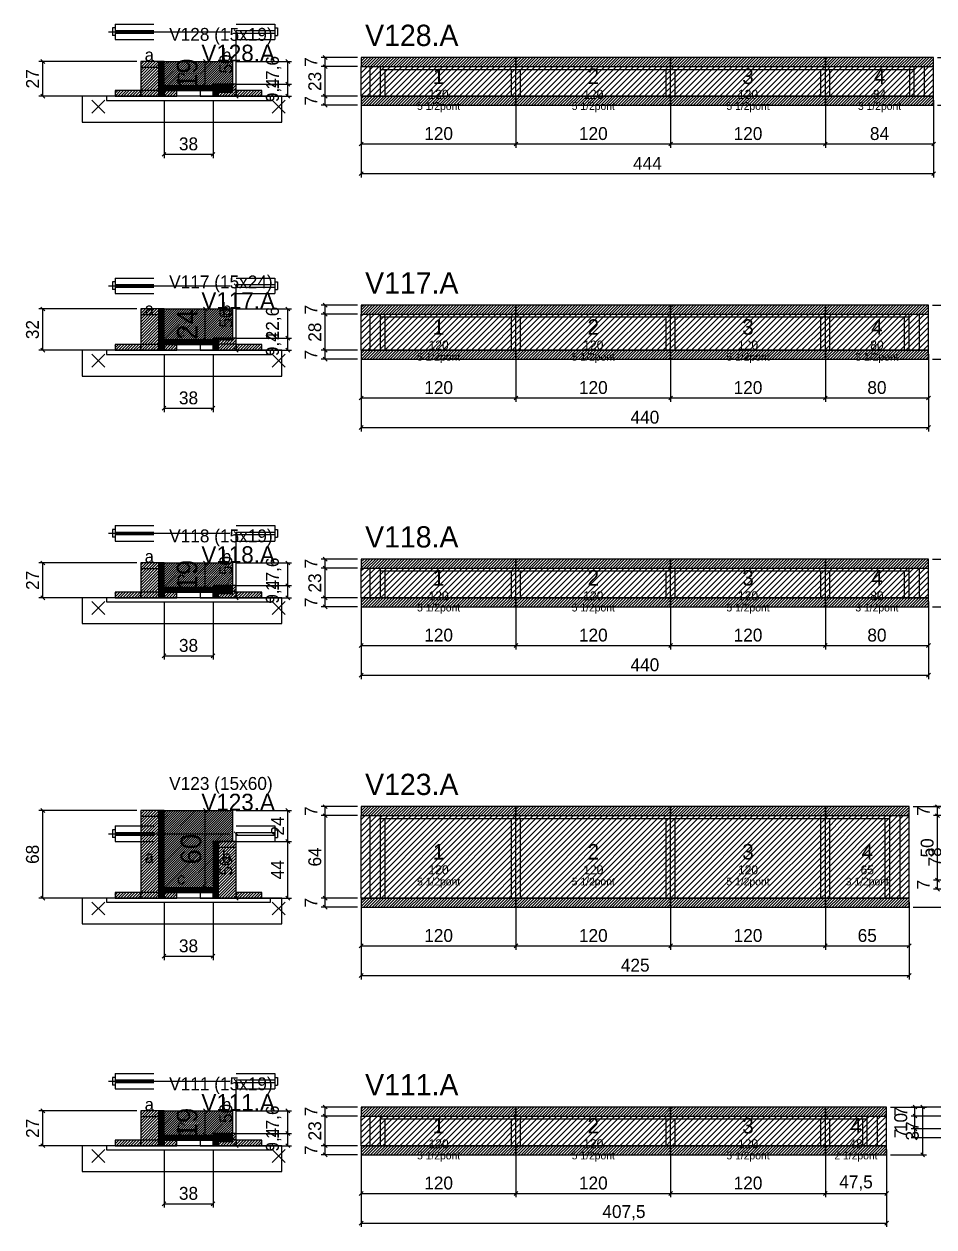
# Model space of a CAD drawing. Extents: x -69 to 3070, y -7262 to 1250.
# Drawn here: x -69 to 637, y -5116 to -4183 of the extents above; entities that cross this region are included whole.
import ezdxf
from ezdxf.enums import TextEntityAlignment as Align

# ---------------------------------------------------------------- set-up
doc = ezdxf.new("R2010")
doc.units = 0
for name, color, linetype in [('5', 5, 'Continuous'), ('barrote', 126, 'Continuous'), ('CONCRETO', 251, 'Continuous'), ('COTA', 241, 'Continuous'), ('Cota Seção (2x)', 241, 'Continuous'), ('detalhes', 7, 'Continuous'), ('Hachura', 251, 'Continuous'), ('Madeira', 126, 'Continuous'), ('NOMENCLATURA', 7, 'Continuous'), ('Painéis', 200, 'Continuous'), ('presilha', 224, 'Continuous'), ('Reaproveitamento', 251, 'Continuous'), ('SARR_2.2x7', 40, 'Continuous'), ('SARR_3.5x7', 81, 'Continuous'), ('SCO-___-LAJ', 224, 'Continuous'), ('TENSOR', 224, 'Continuous'), ('texto', 7, 'Continuous'), ('Texto Seção', 7, 'Continuous')]:
    doc.layers.add(name, color=color, linetype=linetype)
doc.dimstyles.new('PAINEL', dxfattribs={"dimtxt": 10, "dimasz": 3, "dimexe": 3, "dimexo": 3, "dimgap": 3, "dimtad": 1, "dimblk": 'OBLIQUE', "dimblk1": 'OBLIQUE', "dimcen": 2.5, "dimclrd": 4, "dimclre": 4, "dimclrt": 240, "dimazin": 3, "dimtfac": 1, "dimtmove": 0, "dimatfit": 3})
doc.dimstyles.new('SECAO2X', dxfattribs={"dimtxt": 16, "dimasz": 3, "dimexe": 3, "dimexo": 3, "dimgap": 3, "dimtad": 1, "dimblk": 'OBLIQUE', "dimblk1": 'OBLIQUE', "dimcen": 2.5, "dimclrd": 4, "dimclre": 4, "dimclrt": 240, "dimazin": 3, "dimtfac": 1, "dimtmove": 0, "dimatfit": 3})

# ---------------------------------------------------------------- blocks, each defined once
blk = doc.blocks.new('_OBLIQUE')
at = {"color": 0, "linetype": 'BYBLOCK'}
blk.add_line((-0.5, -0.5), (0.5, 0.5), dxfattribs=at)

msp = doc.modelspace()

# ---------------------------------------------------------------- hatches: boundary and pattern name
at = {"layer": 'COTA'}
h = msp.add_hatch(dxfattribs=at)
h.set_pattern_fill('ANSI31', scale=0.4)
h.paths.add_polyline_path([(40, -4231), (40, -4212), (93, -4212), (93, -4229.6), (78, -4229.6), (78, -4231)])
h = msp.add_hatch(dxfattribs=at)
h.set_pattern_fill('ANSI31', scale=0.5)
h.paths.add_polyline_path([(193, -4216), (313, -4216), (313, -4209), (193, -4209)])
h = msp.add_hatch(dxfattribs=at)
h.set_pattern_fill('ANSI31', scale=0.5)
h.paths.add_polyline_path([(313, -4216), (433, -4216), (433, -4209), (313, -4209)])
h = msp.add_hatch(dxfattribs=at)
h.set_pattern_fill('ANSI31', scale=0.5)
h.paths.add_polyline_path([(433, -4216), (553, -4216), (553, -4209), (433, -4209)])
h = msp.add_hatch(dxfattribs=at)
h.set_pattern_fill('ANSI31', scale=0.5)
h.paths.add_polyline_path([(553, -4216), (637, -4216), (637, -4209), (553, -4209)])
h = msp.add_hatch(dxfattribs=at)
h.set_pattern_fill('ANSI31', scale=0.5)
h.paths.add_polyline_path([(193, -4246), (313, -4246), (313, -4239), (193, -4239)])
h = msp.add_hatch(dxfattribs=at)
h.set_pattern_fill('ANSI31', scale=0.5)
h.paths.add_polyline_path([(313, -4246), (433, -4246), (433, -4239), (313, -4239)])
h = msp.add_hatch(dxfattribs=at)
h.set_pattern_fill('ANSI31', scale=0.5)
h.paths.add_polyline_path([(433, -4246), (553, -4246), (553, -4239), (433, -4239)])
h = msp.add_hatch(dxfattribs=at)
h.set_pattern_fill('ANSI31', scale=0.5)
h.paths.add_polyline_path([(553, -4246), (637, -4246), (637, -4239), (553, -4239)])
h = msp.add_hatch(dxfattribs=at)
h.set_pattern_fill('ANSI31', scale=0.5)
h.paths.add_polyline_path([(193, -4408), (313, -4408), (313, -4401), (193, -4401)])
h = msp.add_hatch(dxfattribs=at)
h.set_pattern_fill('ANSI31', scale=0.5)
h.paths.add_polyline_path([(313, -4408), (433, -4408), (433, -4401), (313, -4401)])
h = msp.add_hatch(dxfattribs=at)
h.set_pattern_fill('ANSI31', scale=0.5)
h.paths.add_polyline_path([(433, -4408), (553, -4408), (553, -4401), (433, -4401)])
h = msp.add_hatch(dxfattribs=at)
h.set_pattern_fill('ANSI31', scale=0.5)
h.paths.add_polyline_path([(553, -4408), (633, -4408), (633, -4401), (553, -4401)])
h = msp.add_hatch(dxfattribs=at)
h.set_pattern_fill('ANSI31', scale=0.4)
h.paths.add_polyline_path([(40, -4428), (40, -4404), (93, -4404), (93, -4426.6), (78, -4426.6), (78, -4428)])
h = msp.add_hatch(dxfattribs=at)
h.set_pattern_fill('ANSI31', scale=0.5)
h.paths.add_polyline_path([(193, -4443), (313, -4443), (313, -4436), (193, -4436)])
h = msp.add_hatch(dxfattribs=at)
h.set_pattern_fill('ANSI31', scale=0.5)
h.paths.add_polyline_path([(313, -4443), (433, -4443), (433, -4436), (313, -4436)])
h = msp.add_hatch(dxfattribs=at)
h.set_pattern_fill('ANSI31', scale=0.5)
h.paths.add_polyline_path([(433, -4443), (553, -4443), (553, -4436), (433, -4436)])
h = msp.add_hatch(dxfattribs=at)
h.set_pattern_fill('ANSI31', scale=0.5)
h.paths.add_polyline_path([(553, -4443), (633, -4443), (633, -4436), (553, -4436)])
h = msp.add_hatch(dxfattribs=at)
h.set_pattern_fill('ANSI31', scale=0.5)
h.paths.add_polyline_path([(193, -4605), (313, -4605), (313, -4598), (193, -4598)])
h = msp.add_hatch(dxfattribs=at)
h.set_pattern_fill('ANSI31', scale=0.5)
h.paths.add_polyline_path([(313, -4605), (433, -4605), (433, -4598), (313, -4598)])
h = msp.add_hatch(dxfattribs=at)
h.set_pattern_fill('ANSI31', scale=0.5)
h.paths.add_polyline_path([(433, -4605), (553, -4605), (553, -4598), (433, -4598)])
h = msp.add_hatch(dxfattribs=at)
h.set_pattern_fill('ANSI31', scale=0.5)
h.paths.add_polyline_path([(553, -4605), (633, -4605), (633, -4598), (553, -4598)])
h = msp.add_hatch(dxfattribs=at)
h.set_pattern_fill('ANSI31', scale=0.4)
h.paths.add_polyline_path([(40, -4620), (40, -4601), (93, -4601), (93, -4618.6), (78, -4618.6), (78, -4620)])
h = msp.add_hatch(dxfattribs=at)
h.set_pattern_fill('ANSI31', scale=0.5)
h.paths.add_polyline_path([(193, -4635), (313, -4635), (313, -4628), (193, -4628)])
h = msp.add_hatch(dxfattribs=at)
h.set_pattern_fill('ANSI31', scale=0.5)
h.paths.add_polyline_path([(313, -4635), (433, -4635), (433, -4628), (313, -4628)])
h = msp.add_hatch(dxfattribs=at)
h.set_pattern_fill('ANSI31', scale=0.5)
h.paths.add_polyline_path([(433, -4635), (553, -4635), (553, -4628), (433, -4628)])
h = msp.add_hatch(dxfattribs=at)
h.set_pattern_fill('ANSI31', scale=0.5)
h.paths.add_polyline_path([(553, -4635), (633, -4635), (633, -4628), (553, -4628)])
h = msp.add_hatch(dxfattribs=at)
h.set_pattern_fill('ANSI31', scale=0.4)
h.paths.add_polyline_path([(40, -4853), (40, -4793), (93, -4793), (93, -4817), (78, -4817), (78, -4853)])
h = msp.add_hatch(dxfattribs=at)
h.set_pattern_fill('ANSI31', scale=0.5)
h.paths.add_polyline_path([(193, -4797), (313, -4797), (313, -4790), (193, -4790)])
h = msp.add_hatch(dxfattribs=at)
h.set_pattern_fill('ANSI31', scale=0.5)
h.paths.add_polyline_path([(313, -4797), (433, -4797), (433, -4790), (313, -4790)])
h = msp.add_hatch(dxfattribs=at)
h.set_pattern_fill('ANSI31', scale=0.5)
h.paths.add_polyline_path([(433, -4797), (553, -4797), (553, -4790), (433, -4790)])
h = msp.add_hatch(dxfattribs=at)
h.set_pattern_fill('ANSI31', scale=0.5)
h.paths.add_polyline_path([(553, -4797), (618, -4797), (618, -4790), (553, -4790)])
h = msp.add_hatch(dxfattribs=at)
h.set_pattern_fill('ANSI31', scale=0.5)
h.paths.add_polyline_path([(193, -4868), (313, -4868), (313, -4861), (193, -4861)])
h = msp.add_hatch(dxfattribs=at)
h.set_pattern_fill('ANSI31', scale=0.5)
h.paths.add_polyline_path([(313, -4868), (433, -4868), (433, -4861), (313, -4861)])
h = msp.add_hatch(dxfattribs=at)
h.set_pattern_fill('ANSI31', scale=0.5)
h.paths.add_polyline_path([(433, -4868), (553, -4868), (553, -4861), (433, -4861)])
h = msp.add_hatch(dxfattribs=at)
h.set_pattern_fill('ANSI31', scale=0.5)
h.paths.add_polyline_path([(553, -4868), (618, -4868), (618, -4861), (553, -4861)])
h = msp.add_hatch(dxfattribs=at)
h.set_pattern_fill('ANSI31', scale=0.4)
h.paths.add_polyline_path([(40, -5045), (40, -5026), (93, -5026), (93, -5043.6), (78, -5043.6), (78, -5045)])
h = msp.add_hatch(dxfattribs=at)
h.set_pattern_fill('ANSI31', scale=0.5)
h.paths.add_polyline_path([(193, -5030), (313, -5030), (313, -5023), (193, -5023)])
h = msp.add_hatch(dxfattribs=at)
h.set_pattern_fill('ANSI31', scale=0.5)
h.paths.add_polyline_path([(313, -5030), (433, -5030), (433, -5023), (313, -5023)])
h = msp.add_hatch(dxfattribs=at)
h.set_pattern_fill('ANSI31', scale=0.5)
h.paths.add_polyline_path([(433, -5030), (553, -5030), (553, -5023), (433, -5023)])
h = msp.add_hatch(dxfattribs=at)
h.set_pattern_fill('ANSI31', scale=0.5)
h.paths.add_polyline_path([(553, -5030), (600.5, -5030), (600.5, -5023), (553, -5023)])
h = msp.add_hatch(dxfattribs=at)
h.set_pattern_fill('ANSI31', scale=0.5)
h.paths.add_polyline_path([(193, -5060), (313, -5060), (313, -5053), (193, -5053)])
h = msp.add_hatch(dxfattribs=at)
h.set_pattern_fill('ANSI31', scale=0.5)
h.paths.add_polyline_path([(313, -5060), (433, -5060), (433, -5053), (313, -5053)])
h = msp.add_hatch(dxfattribs=at)
h.set_pattern_fill('ANSI31', scale=0.5)
h.paths.add_polyline_path([(433, -5060), (553, -5060), (553, -5053), (433, -5053)])
h = msp.add_hatch(dxfattribs=at)
h.set_pattern_fill('ANSI31', scale=0.5)
h.paths.add_polyline_path([(553, -5060), (600.5, -5060), (600.5, -5053), (553, -5053)])
at = {"layer": 'Hachura'}
h = msp.add_hatch(dxfattribs=at)
h.set_pattern_fill('ANSI31', scale=0.5)
h.paths.add_polyline_path([(22, -4239), (36, -4239), (36, -4212), (22, -4212)])
h = msp.add_hatch(dxfattribs=at)
h.set_pattern_fill('ANSI31', scale=0.5)
h.paths.add_polyline_path([(22, -4216.4), (36, -4216.4), (36, -4212), (22, -4212)])
h = msp.add_hatch(dxfattribs=at)
h.set_pattern_fill('SOLID')
h.paths.add_polyline_path([(36, -4239), (40, -4239), (40, -4212), (36, -4212)])
h = msp.add_hatch(dxfattribs=at)
h.set_pattern_fill('ANSI31', scale=0.5)
h.paths.add_polyline_path([(2, -4239), (22, -4239), (22, -4234.6), (2, -4234.6)])
h = msp.add_hatch(dxfattribs=at)
h.set_pattern_fill('SOLID')
h.paths.add_polyline_path([(40, -4234.6), (78, -4234.6), (78, -4231), (40, -4231)])
h = msp.add_hatch(dxfattribs=at)
h.set_pattern_fill('ANSI31', scale=0.5)
h.paths.add_polyline_path([(40, -4239), (50, -4239), (50, -4234.6), (40, -4234.6)])
h = msp.add_hatch(dxfattribs=at)
h.set_pattern_fill('SOLID')
h.paths.add_polyline_path([(78, -4239), (82, -4239), (82, -4229.6), (78, -4229.6)])
h = msp.add_hatch(dxfattribs=at)
h.set_pattern_fill('SOLID')
h.paths.add_polyline_path([(78, -4229.6), (93, -4229.6), (93, -4236), (78, -4236)])
h = msp.add_hatch(dxfattribs=at)
h.set_pattern_fill('ANSI31', scale=0.5)
h.paths.add_polyline_path([(82, -4239), (96, -4239), (96, -4229.6), (82, -4229.6)])
h = msp.add_hatch(dxfattribs=at)
h.set_pattern_fill('ANSI31', scale=0.5)
h.paths.add_polyline_path([(82, -4234), (96, -4234), (96, -4229.6), (82, -4229.6)])
h = msp.add_hatch(dxfattribs=at)
h.set_pattern_fill('ANSI31', scale=0.5)
h.paths.add_polyline_path([(96, -4239), (116, -4239), (116, -4234.6), (96, -4234.6)])
h = msp.add_hatch(dxfattribs=at)
h.set_pattern_fill('ANSI31', scale=0.5)
h.paths.add_polyline_path([(22, -4436), (36, -4436), (36, -4404), (22, -4404)])
h = msp.add_hatch(dxfattribs=at)
h.set_pattern_fill('ANSI31', scale=0.5)
h.paths.add_polyline_path([(22, -4408.4), (36, -4408.4), (36, -4404), (22, -4404)])
h = msp.add_hatch(dxfattribs=at)
h.set_pattern_fill('SOLID')
h.paths.add_polyline_path([(36, -4436), (40, -4436), (40, -4404), (36, -4404)])
h = msp.add_hatch(dxfattribs=at)
h.set_pattern_fill('ANSI31', scale=0.5)
h.paths.add_polyline_path([(2, -4436), (22, -4436), (22, -4431.6), (2, -4431.6)])
h = msp.add_hatch(dxfattribs=at)
h.set_pattern_fill('SOLID')
h.paths.add_polyline_path([(40, -4431.6), (78, -4431.6), (78, -4428), (40, -4428)])
h = msp.add_hatch(dxfattribs=at)
h.set_pattern_fill('ANSI31', scale=0.5)
h.paths.add_polyline_path([(40, -4436), (50, -4436), (50, -4431.6), (40, -4431.6)])
h = msp.add_hatch(dxfattribs=at)
h.set_pattern_fill('SOLID')
h.paths.add_polyline_path([(78, -4436), (82, -4436), (82, -4426.6), (78, -4426.6)])
h = msp.add_hatch(dxfattribs=at)
h.set_pattern_fill('SOLID')
h.paths.add_polyline_path([(78, -4426.6), (93, -4426.6), (93, -4428), (78, -4428)])
h = msp.add_hatch(dxfattribs=at)
h.set_pattern_fill('ANSI31', scale=0.5)
h.paths.add_polyline_path([(82, -4436), (96, -4436), (96, -4426.6), (82, -4426.6)])
h = msp.add_hatch(dxfattribs=at)
h.set_pattern_fill('ANSI31', scale=0.5)
h.paths.add_polyline_path([(82, -4431), (96, -4431), (96, -4426.6), (82, -4426.6)])
h = msp.add_hatch(dxfattribs=at)
h.set_pattern_fill('ANSI31', scale=0.5)
h.paths.add_polyline_path([(96, -4436), (116, -4436), (116, -4431.6), (96, -4431.6)])
h = msp.add_hatch(dxfattribs=at)
h.set_pattern_fill('ANSI31', scale=0.5)
h.paths.add_polyline_path([(22, -4628), (36, -4628), (36, -4601), (22, -4601)])
h = msp.add_hatch(dxfattribs=at)
h.set_pattern_fill('ANSI31', scale=0.5)
h.paths.add_polyline_path([(22, -4605.4), (36, -4605.4), (36, -4601), (22, -4601)])
h = msp.add_hatch(dxfattribs=at)
h.set_pattern_fill('SOLID')
h.paths.add_polyline_path([(36, -4628), (40, -4628), (40, -4601), (36, -4601)])
h = msp.add_hatch(dxfattribs=at)
h.set_pattern_fill('ANSI31', scale=0.5)
h.paths.add_polyline_path([(2, -4628), (22, -4628), (22, -4623.6), (2, -4623.6)])
h = msp.add_hatch(dxfattribs=at)
h.set_pattern_fill('SOLID')
h.paths.add_polyline_path([(40, -4623.6), (78, -4623.6), (78, -4620), (40, -4620)])
h = msp.add_hatch(dxfattribs=at)
h.set_pattern_fill('ANSI31', scale=0.5)
h.paths.add_polyline_path([(40, -4628), (50, -4628), (50, -4623.6), (40, -4623.6)])
h = msp.add_hatch(dxfattribs=at)
h.set_pattern_fill('SOLID')
h.paths.add_polyline_path([(78, -4628), (82, -4628), (82, -4618.6), (78, -4618.6)])
h = msp.add_hatch(dxfattribs=at)
h.set_pattern_fill('SOLID')
h.paths.add_polyline_path([(78, -4618.6), (93, -4618.6), (93, -4625), (78, -4625)])
h = msp.add_hatch(dxfattribs=at)
h.set_pattern_fill('ANSI31', scale=0.5)
h.paths.add_polyline_path([(82, -4628), (96, -4628), (96, -4618.6), (82, -4618.6)])
h = msp.add_hatch(dxfattribs=at)
h.set_pattern_fill('ANSI31', scale=0.5)
h.paths.add_polyline_path([(82, -4623), (96, -4623), (96, -4618.6), (82, -4618.6)])
h = msp.add_hatch(dxfattribs=at)
h.set_pattern_fill('ANSI31', scale=0.5)
h.paths.add_polyline_path([(96, -4628), (116, -4628), (116, -4623.6), (96, -4623.6)])
h = msp.add_hatch(dxfattribs=at)
h.set_pattern_fill('ANSI31', scale=0.5)
h.paths.add_polyline_path([(22, -4861), (36, -4861), (36, -4793), (22, -4793)])
h = msp.add_hatch(dxfattribs=at)
h.set_pattern_fill('ANSI31', scale=0.5)
h.paths.add_polyline_path([(22, -4797.4), (36, -4797.4), (36, -4793), (22, -4793)])
h = msp.add_hatch(dxfattribs=at)
h.set_pattern_fill('SOLID')
h.paths.add_polyline_path([(36, -4861), (40, -4861), (40, -4793), (36, -4793)])
h = msp.add_hatch(dxfattribs=at)
h.set_pattern_fill('SOLID')
h.paths.add_polyline_path([(78, -4861), (82, -4861), (82, -4817), (78, -4817)])
h = msp.add_hatch(dxfattribs=at)
h.set_pattern_fill('SOLID')
h.paths.add_polyline_path([(78, -4817), (93, -4817), (93, -4817), (78, -4817)])
h = msp.add_hatch(dxfattribs=at)
h.set_pattern_fill('ANSI31', scale=0.5)
h.paths.add_polyline_path([(82, -4861), (96, -4861), (96, -4817), (82, -4817)])
h = msp.add_hatch(dxfattribs=at)
h.set_pattern_fill('ANSI31', scale=0.5)
h.paths.add_polyline_path([(82, -4821.4), (96, -4821.4), (96, -4817), (82, -4817)])
h = msp.add_hatch(dxfattribs=at)
h.set_pattern_fill('ANSI31', scale=0.5)
h.paths.add_polyline_path([(2, -4861), (22, -4861), (22, -4856.6), (2, -4856.6)])
h = msp.add_hatch(dxfattribs=at)
h.set_pattern_fill('SOLID')
h.paths.add_polyline_path([(40, -4856.6), (78, -4856.6), (78, -4853), (40, -4853)])
h = msp.add_hatch(dxfattribs=at)
h.set_pattern_fill('ANSI31', scale=0.5)
h.paths.add_polyline_path([(40, -4861), (50, -4861), (50, -4856.6), (40, -4856.6)])
h = msp.add_hatch(dxfattribs=at)
h.set_pattern_fill('ANSI31', scale=0.5)
h.paths.add_polyline_path([(96, -4861), (116, -4861), (116, -4856.6), (96, -4856.6)])
h = msp.add_hatch(dxfattribs=at)
h.set_pattern_fill('ANSI31', scale=0.5)
h.paths.add_polyline_path([(22, -5053), (36, -5053), (36, -5026), (22, -5026)])
h = msp.add_hatch(dxfattribs=at)
h.set_pattern_fill('ANSI31', scale=0.5)
h.paths.add_polyline_path([(22, -5030.4), (36, -5030.4), (36, -5026), (22, -5026)])
h = msp.add_hatch(dxfattribs=at)
h.set_pattern_fill('SOLID')
h.paths.add_polyline_path([(36, -5053), (40, -5053), (40, -5026), (36, -5026)])
h = msp.add_hatch(dxfattribs=at)
h.set_pattern_fill('SOLID')
h.paths.add_polyline_path([(40, -5048.6), (78, -5048.6), (78, -5045), (40, -5045)])
h = msp.add_hatch(dxfattribs=at)
h.set_pattern_fill('SOLID')
h.paths.add_polyline_path([(78, -5053), (82, -5053), (82, -5043.6), (78, -5043.6)])
h = msp.add_hatch(dxfattribs=at)
h.set_pattern_fill('SOLID')
h.paths.add_polyline_path([(78, -5043.6), (93, -5043.6), (93, -5050), (78, -5050)])
h = msp.add_hatch(dxfattribs=at)
h.set_pattern_fill('ANSI31', scale=0.5)
h.paths.add_polyline_path([(82, -5053), (96, -5053), (96, -5043.6), (82, -5043.6)])
h = msp.add_hatch(dxfattribs=at)
h.set_pattern_fill('ANSI31', scale=0.5)
h.paths.add_polyline_path([(82, -5048), (96, -5048), (96, -5043.6), (82, -5043.6)])
h = msp.add_hatch(dxfattribs=at)
h.set_pattern_fill('ANSI31', scale=0.5)
h.paths.add_polyline_path([(2, -5053), (22, -5053), (22, -5048.6), (2, -5048.6)])
h = msp.add_hatch(dxfattribs=at)
h.set_pattern_fill('ANSI31', scale=0.5)
h.paths.add_polyline_path([(40, -5053), (50, -5053), (50, -5048.6), (40, -5048.6)])
h = msp.add_hatch(dxfattribs=at)
h.set_pattern_fill('ANSI31', scale=0.5)
h.paths.add_polyline_path([(96, -5053), (116, -5053), (116, -5048.6), (96, -5048.6)])
at = {"layer": 'Reaproveitamento'}
h = msp.add_hatch(dxfattribs=at)
h.set_pattern_fill('ANSI31')
h.paths.add_polyline_path([(193, -4239), (313, -4239), (313, -4216), (193, -4216)])
h = msp.add_hatch(dxfattribs=at)
h.set_pattern_fill('ANSI31')
h.paths.add_polyline_path([(313, -4239), (433, -4239), (433, -4216), (313, -4216)])
h = msp.add_hatch(dxfattribs=at)
h.set_pattern_fill('ANSI31')
h.paths.add_polyline_path([(433, -4239), (553, -4239), (553, -4216), (433, -4216)])
h = msp.add_hatch(dxfattribs=at)
h.set_pattern_fill('ANSI31')
h.paths.add_polyline_path([(553, -4239), (637, -4239), (637, -4216), (553, -4216)])
h = msp.add_hatch(dxfattribs=at)
h.set_pattern_fill('ANSI31')
h.paths.add_polyline_path([(193, -4436), (313, -4436), (313, -4408), (193, -4408)])
h = msp.add_hatch(dxfattribs=at)
h.set_pattern_fill('ANSI31')
h.paths.add_polyline_path([(313, -4436), (433, -4436), (433, -4408), (313, -4408)])
h = msp.add_hatch(dxfattribs=at)
h.set_pattern_fill('ANSI31')
h.paths.add_polyline_path([(433, -4436), (553, -4436), (553, -4408), (433, -4408)])
h = msp.add_hatch(dxfattribs=at)
h.set_pattern_fill('ANSI31')
h.paths.add_polyline_path([(553, -4436), (633, -4436), (633, -4408), (553, -4408)])
h = msp.add_hatch(dxfattribs=at)
h.set_pattern_fill('ANSI31')
h.paths.add_polyline_path([(193, -4628), (313, -4628), (313, -4605), (193, -4605)])
h = msp.add_hatch(dxfattribs=at)
h.set_pattern_fill('ANSI31')
h.paths.add_polyline_path([(313, -4628), (433, -4628), (433, -4605), (313, -4605)])
h = msp.add_hatch(dxfattribs=at)
h.set_pattern_fill('ANSI31')
h.paths.add_polyline_path([(433, -4628), (553, -4628), (553, -4605), (433, -4605)])
h = msp.add_hatch(dxfattribs=at)
h.set_pattern_fill('ANSI31')
h.paths.add_polyline_path([(553, -4628), (633, -4628), (633, -4605), (553, -4605)])
h = msp.add_hatch(dxfattribs=at)
h.set_pattern_fill('ANSI31')
h.paths.add_polyline_path([(193, -4861), (313, -4861), (313, -4797), (193, -4797)])
h = msp.add_hatch(dxfattribs=at)
h.set_pattern_fill('ANSI31')
h.paths.add_polyline_path([(313, -4861), (433, -4861), (433, -4797), (313, -4797)])
h = msp.add_hatch(dxfattribs=at)
h.set_pattern_fill('ANSI31')
h.paths.add_polyline_path([(433, -4861), (553, -4861), (553, -4797), (433, -4797)])
h = msp.add_hatch(dxfattribs=at)
h.set_pattern_fill('ANSI31')
h.paths.add_polyline_path([(553, -4861), (618, -4861), (618, -4797), (553, -4797)])
h = msp.add_hatch(dxfattribs=at)
h.set_pattern_fill('ANSI31')
h.paths.add_polyline_path([(193, -5053), (313, -5053), (313, -5030), (193, -5030)])
h = msp.add_hatch(dxfattribs=at)
h.set_pattern_fill('ANSI31')
h.paths.add_polyline_path([(313, -5053), (433, -5053), (433, -5030), (313, -5030)])
h = msp.add_hatch(dxfattribs=at)
h.set_pattern_fill('ANSI31')
h.paths.add_polyline_path([(433, -5053), (553, -5053), (553, -5030), (433, -5030)])
h = msp.add_hatch(dxfattribs=at)
h.set_pattern_fill('ANSI31')
h.paths.add_polyline_path([(553, -5053), (600.5, -5053), (600.5, -5030), (553, -5030)])

# ---------------------------------------------------------------- linework, layer by layer
for p, q in [((0, -4186), (0, -4192)), ((2, -4186), (0, -4186)), ((2, -4183), (32, -4183)), ((2, -4183), (2, -4195)), ((2, -4188), (32, -4188)), ((96, -4183), (126, -4183)), ((96, -4188), (126, -4188)), ((126, -4183), (126, -4195)), ((126, -4186), (128, -4186)), ((128, -4186), (128, -4192)), ((2, -4192), (0, -4192)), ((2, -4190), (32, -4190)), ((2, -4195), (32, -4195)), ((96, -4190), (126, -4190)), ((96, -4195), (126, -4195)), ((126, -4192), (128, -4192)), ((0, -4383), (0, -4389)), ((2, -4383), (0, -4383)), ((2, -4380), (32, -4380)), ((2, -4380), (2, -4392)), ((2, -4385), (32, -4385)), ((96, -4380), (126, -4380)), ((96, -4385), (126, -4385)), ((126, -4380), (126, -4392)), ((126, -4383), (128, -4383)), ((128, -4383), (128, -4389)), ((2, -4389), (0, -4389)), ((2, -4387), (32, -4387)), ((2, -4392), (32, -4392)), ((96, -4387), (126, -4387)), ((96, -4392), (126, -4392)), ((126, -4389), (128, -4389)), ((0, -4575), (0, -4581)), ((2, -4575), (0, -4575)), ((2, -4581), (0, -4581)), ((2, -4572), (32, -4572)), ((2, -4572), (2, -4584)), ((2, -4577), (32, -4577)), ((2, -4579), (32, -4579)), ((96, -4572), (126, -4572)), ((96, -4577), (126, -4577)), ((96, -4579), (126, -4579)), ((126, -4572), (126, -4584)), ((126, -4575), (128, -4575)), ((126, -4581), (128, -4581)), ((128, -4575), (128, -4581)), ((2, -4584), (32, -4584)), ((96, -4584), (126, -4584)), ((0, -4808), (0, -4814)), ((2, -4808), (0, -4808)), ((2, -4814), (0, -4814)), ((2, -4805), (32, -4805)), ((2, -4805), (2, -4817)), ((2, -4810), (32, -4810)), ((2, -4812), (32, -4812)), ((96, -4805), (126, -4805)), ((96, -4810), (126, -4810)), ((96, -4812), (126, -4812)), ((126, -4805), (126, -4817)), ((126, -4808), (128, -4808)), ((126, -4814), (128, -4814)), ((128, -4808), (128, -4814)), ((2, -4817), (32, -4817)), ((96, -4817), (126, -4817)), ((0, -5000), (0, -5006)), ((2, -5000), (0, -5000)), ((2, -4997), (32, -4997)), ((2, -4997), (2, -5009)), ((96, -4997), (126, -4997)), ((126, -4997), (126, -5009)), ((126, -5000), (128, -5000)), ((128, -5000), (128, -5006)), ((2, -5006), (0, -5006)), ((2, -5002), (32, -5002)), ((2, -5004), (32, -5004)), ((2, -5009), (32, -5009)), ((96, -5002), (126, -5002)), ((96, -5004), (126, -5004)), ((96, -5009), (126, -5009)), ((126, -5006), (128, -5006))]:
    msp.add_line(p, q)
at = {"layer": 'barrote'}
for points in [[(-23.5, -4259), (131.5, -4259), (131.5, -4239), (-23.5, -4239)], [(-23.5, -4456), (131.5, -4456), (131.5, -4436), (-23.5, -4436)], [(-23.5, -4648), (131.5, -4648), (131.5, -4628), (-23.5, -4628)], [(-23.5, -4881), (131.5, -4881), (131.5, -4861), (-23.5, -4861)], [(-23.5, -5073), (131.5, -5073), (131.5, -5053), (-23.5, -5053)]]:
    msp.add_lwpolyline(points, close=True, dxfattribs=at)
at = {"layer": 'CONCRETO'}
for points in [[(40, -4231), (40, -4212), (93, -4212), (93, -4229.6), (78, -4229.6), (78, -4231)], [(40, -4428), (40, -4404), (93, -4404), (93, -4426.6), (78, -4426.6), (78, -4428)], [(40, -4620), (40, -4601), (93, -4601), (93, -4618.6), (78, -4618.6), (78, -4620)], [(40, -4853), (40, -4793), (93, -4793), (93, -4817), (78, -4817), (78, -4853)], [(40, -5045), (40, -5026), (93, -5026), (93, -5043.6), (78, -5043.6), (78, -5045)]]:
    msp.add_lwpolyline(points, close=True, dxfattribs=at)
at = {"layer": 'Madeira'}
for points in [[(22, -4239), (36, -4239), (36, -4212), (22, -4212)], [(22, -4216.4), (36, -4216.4), (36, -4212), (22, -4212)], [(2, -4239), (22, -4239), (22, -4234.6), (2, -4234.6)], [(22, -4239), (36, -4239), (36, -4234.6), (22, -4234.6)], [(40, -4239), (50, -4239), (50, -4234.6), (40, -4234.6)], [(68, -4239), (78, -4239), (78, -4234.6), (68, -4234.6)], [(82, -4239), (96, -4239), (96, -4229.6), (82, -4229.6)], [(82, -4234), (96, -4234), (96, -4229.6), (82, -4229.6)], [(96, -4239), (116, -4239), (116, -4234.6), (96, -4234.6)], [(22, -4436), (36, -4436), (36, -4404), (22, -4404)], [(22, -4408.4), (36, -4408.4), (36, -4404), (22, -4404)], [(2, -4436), (22, -4436), (22, -4431.6), (2, -4431.6)], [(22, -4436), (36, -4436), (36, -4431.6), (22, -4431.6)], [(40, -4436), (50, -4436), (50, -4431.6), (40, -4431.6)], [(68, -4436), (78, -4436), (78, -4431.6), (68, -4431.6)], [(82, -4436), (96, -4436), (96, -4426.6), (82, -4426.6)], [(82, -4431), (96, -4431), (96, -4426.6), (82, -4426.6)], [(96, -4436), (116, -4436), (116, -4431.6), (96, -4431.6)], [(22, -4628), (36, -4628), (36, -4601), (22, -4601)], [(22, -4605.4), (36, -4605.4), (36, -4601), (22, -4601)], [(2, -4628), (22, -4628), (22, -4623.6), (2, -4623.6)], [(22, -4628), (36, -4628), (36, -4623.6), (22, -4623.6)], [(40, -4628), (50, -4628), (50, -4623.6), (40, -4623.6)], [(68, -4628), (78, -4628), (78, -4623.6), (68, -4623.6)], [(82, -4628), (96, -4628), (96, -4618.6), (82, -4618.6)], [(82, -4623), (96, -4623), (96, -4618.6), (82, -4618.6)], [(96, -4628), (116, -4628), (116, -4623.6), (96, -4623.6)], [(22, -4861), (36, -4861), (36, -4793), (22, -4793)], [(22, -4797.4), (36, -4797.4), (36, -4793), (22, -4793)], [(82, -4861), (96, -4861), (96, -4817), (82, -4817)], [(82, -4821.4), (96, -4821.4), (96, -4817), (82, -4817)], [(2, -4861), (22, -4861), (22, -4856.6), (2, -4856.6)], [(22, -4861), (36, -4861), (36, -4856.6), (22, -4856.6)], [(40, -4861), (50, -4861), (50, -4856.6), (40, -4856.6)], [(68, -4861), (78, -4861), (78, -4856.6), (68, -4856.6)], [(96, -4861), (116, -4861), (116, -4856.6), (96, -4856.6)], [(22, -5053), (36, -5053), (36, -5026), (22, -5026)], [(22, -5030.4), (36, -5030.4), (36, -5026), (22, -5026)], [(82, -5053), (96, -5053), (96, -5043.6), (82, -5043.6)], [(82, -5048), (96, -5048), (96, -5043.6), (82, -5043.6)], [(2, -5053), (22, -5053), (22, -5048.6), (2, -5048.6)], [(22, -5053), (36, -5053), (36, -5048.6), (22, -5048.6)], [(40, -5053), (50, -5053), (50, -5048.6), (40, -5048.6)], [(68, -5053), (78, -5053), (78, -5048.6), (68, -5048.6)], [(96, -5053), (116, -5053), (116, -5048.6), (96, -5048.6)]]:
    msp.add_lwpolyline(points, close=True, dxfattribs=at)
at = {"layer": 'Painéis'}
for p, q in [((193, -4216), (313, -4216)), ((193, -4239), (193, -4216)), ((313, -4239), (313, -4216)), ((313, -4239), (313, -4216)), ((313, -4216), (433, -4216)), ((313, -4239), (313, -4216)), ((433, -4239), (433, -4216)), ((433, -4239), (433, -4216)), ((433, -4216), (553, -4216)), ((433, -4239), (433, -4216)), ((553, -4239), (553, -4216)), ((553, -4239), (553, -4216)), ((553, -4216), (637, -4216)), ((553, -4239), (553, -4216)), ((637, -4239), (637, -4216)), ((193, -4239), (313, -4239)), ((313, -4239), (433, -4239)), ((433, -4239), (553, -4239)), ((553, -4239), (637, -4239)), ((193, -4408), (313, -4408)), ((193, -4436), (193, -4408)), ((313, -4436), (313, -4408)), ((313, -4436), (313, -4408)), ((313, -4408), (433, -4408)), ((313, -4436), (313, -4408)), ((433, -4436), (433, -4408)), ((433, -4436), (433, -4408)), ((433, -4408), (553, -4408)), ((433, -4436), (433, -4408)), ((553, -4436), (553, -4408)), ((553, -4436), (553, -4408)), ((553, -4408), (633, -4408)), ((553, -4436), (553, -4408)), ((633, -4436), (633, -4408)), ((193, -4436), (313, -4436)), ((313, -4436), (433, -4436)), ((433, -4436), (553, -4436)), ((553, -4436), (633, -4436)), ((193, -4605), (313, -4605)), ((193, -4628), (193, -4605)), ((313, -4628), (313, -4605)), ((313, -4628), (313, -4605)), ((313, -4605), (433, -4605)), ((313, -4628), (313, -4605)), ((433, -4628), (433, -4605)), ((433, -4628), (433, -4605)), ((433, -4605), (553, -4605)), ((433, -4628), (433, -4605)), ((553, -4628), (553, -4605)), ((553, -4628), (553, -4605)), ((553, -4605), (633, -4605)), ((553, -4628), (553, -4605)), ((633, -4628), (633, -4605)), ((193, -4628), (313, -4628)), ((313, -4628), (433, -4628)), ((433, -4628), (553, -4628)), ((553, -4628), (633, -4628)), ((193, -4797), (313, -4797)), ((193, -4861), (193, -4797)), ((313, -4861), (313, -4797)), ((313, -4861), (313, -4797)), ((313, -4797), (433, -4797)), ((313, -4861), (313, -4797)), ((433, -4861), (433, -4797)), ((433, -4861), (433, -4797)), ((433, -4797), (553, -4797)), ((433, -4861), (433, -4797)), ((553, -4861), (553, -4797)), ((553, -4861), (553, -4797)), ((553, -4797), (618, -4797)), ((553, -4861), (553, -4797)), ((618, -4861), (618, -4797)), ((193, -4861), (313, -4861)), ((313, -4861), (433, -4861)), ((433, -4861), (553, -4861)), ((553, -4861), (618, -4861)), ((193, -5030), (313, -5030)), ((193, -5053), (193, -5030)), ((313, -5053), (313, -5030)), ((313, -5053), (313, -5030)), ((313, -5030), (433, -5030)), ((313, -5053), (313, -5030)), ((433, -5053), (433, -5030)), ((433, -5053), (433, -5030)), ((433, -5030), (553, -5030)), ((433, -5053), (433, -5030)), ((553, -5053), (553, -5030)), ((553, -5053), (553, -5030)), ((553, -5030), (600.5, -5030)), ((553, -5053), (553, -5030)), ((600.5, -5053), (600.5, -5030)), ((193, -5053), (313, -5053)), ((313, -5053), (433, -5053)), ((433, -5053), (553, -5053)), ((553, -5053), (600.5, -5053))]:
    msp.add_line(p, q, dxfattribs=at)
for points in [[(36, -4239), (40, -4239), (40, -4212), (36, -4212)], [(40, -4234.6), (78, -4234.6), (78, -4231), (40, -4231)], [(78, -4239), (82, -4239), (82, -4229.6), (78, -4229.6)], [(78, -4229.6), (93, -4229.6), (93, -4229.6), (78, -4229.6)], [(36, -4436), (40, -4436), (40, -4404), (36, -4404)], [(40, -4431.6), (78, -4431.6), (78, -4428), (40, -4428)], [(78, -4436), (82, -4436), (82, -4426.6), (78, -4426.6)], [(78, -4426.6), (93, -4426.6), (93, -4426.6), (78, -4426.6)], [(36, -4628), (40, -4628), (40, -4601), (36, -4601)], [(40, -4623.6), (78, -4623.6), (78, -4620), (40, -4620)], [(78, -4628), (82, -4628), (82, -4618.6), (78, -4618.6)], [(78, -4618.6), (93, -4618.6), (93, -4618.6), (78, -4618.6)], [(36, -4861), (40, -4861), (40, -4793), (36, -4793)], [(78, -4861), (82, -4861), (82, -4817), (78, -4817)], [(78, -4817), (93, -4817), (93, -4817), (78, -4817)], [(40, -4856.6), (78, -4856.6), (78, -4853), (40, -4853)], [(36, -5053), (40, -5053), (40, -5026), (36, -5026)], [(40, -5048.6), (78, -5048.6), (78, -5045), (40, -5045)], [(78, -5053), (82, -5053), (82, -5043.6), (78, -5043.6)], [(78, -5043.6), (93, -5043.6), (93, -5043.6), (78, -5043.6)]]:
    msp.add_lwpolyline(points, close=True, dxfattribs=at)
at = {"layer": 'presilha'}
for p, q in [((-16, -4252), (-6, -4242)), ((-16, -4242), (-6, -4252)), ((124, -4252), (134, -4242)), ((124, -4242), (134, -4252)), ((-16, -4449), (-6, -4439)), ((-16, -4439), (-6, -4449)), ((124, -4449), (134, -4439)), ((124, -4439), (134, -4449)), ((-16, -4641), (-6, -4631)), ((-16, -4631), (-6, -4641)), ((124, -4641), (134, -4631)), ((124, -4631), (134, -4641)), ((-16, -4874), (-6, -4864)), ((-16, -4864), (-6, -4874)), ((124, -4874), (134, -4864)), ((124, -4864), (134, -4874)), ((-16, -5066), (-6, -5056)), ((-16, -5056), (-6, -5066)), ((124, -5066), (134, -5056)), ((124, -5056), (134, -5066))]:
    msp.add_line(p, q, dxfattribs=at)
at = {"layer": 'SARR_2.2x7'}
for p, q in [((200, -4239), (200, -4216)), ((630, -4239), (630, -4216)), ((208, -4218.2), (313, -4218.2)), ((313, -4218.2), (433, -4218.2)), ((433, -4218.2), (553, -4218.2)), ((553, -4218.2), (622, -4218.2)), ((200, -4436), (200, -4408)), ((208, -4410.2), (313, -4410.2)), ((313, -4410.2), (433, -4410.2)), ((433, -4410.2), (553, -4410.2)), ((553, -4410.2), (618, -4410.2)), ((626, -4436), (626, -4408)), ((200, -4628), (200, -4605)), ((208, -4607.2), (313, -4607.2)), ((313, -4607.2), (433, -4607.2)), ((433, -4607.2), (553, -4607.2)), ((553, -4607.2), (618, -4607.2)), ((626, -4628), (626, -4605)), ((200, -4861), (200, -4797)), ((208, -4799.2), (313, -4799.2)), ((313, -4799.2), (433, -4799.2)), ((433, -4799.2), (553, -4799.2)), ((553, -4799.2), (603, -4799.2)), ((611, -4861), (611, -4797)), ((200, -5053), (200, -5030)), ((208, -5032.2), (313, -5032.2)), ((313, -5032.2), (433, -5032.2)), ((433, -5032.2), (553, -5032.2)), ((553, -5032.2), (585.5, -5032.2)), ((593.5, -5053), (593.5, -5030))]:
    msp.add_line(p, q, dxfattribs=at)
at = {"layer": 'SARR_3.5x7'}
for p, q in [((208, -4239), (208, -4216)), ((313, -4239), (313, -4216)), ((313, -4239), (313, -4216)), ((433, -4239), (433, -4216)), ((433, -4239), (433, -4216)), ((553, -4239), (553, -4216)), ((553, -4239), (553, -4216)), ((622, -4239), (622, -4216)), ((211.5, -4239), (211.5, -4218.2)), ((309.5, -4239), (309.5, -4218.2)), ((316.5, -4239), (316.5, -4218.2)), ((429.5, -4239), (429.5, -4218.2)), ((436.5, -4239), (436.5, -4218.2)), ((549.5, -4239), (549.5, -4218.2)), ((556.5, -4239), (556.5, -4218.2)), ((618.5, -4239), (618.5, -4218.2)), ((208, -4239), (211.5, -4239)), ((309.5, -4239), (313, -4239)), ((313, -4239), (316.5, -4239)), ((429.5, -4239), (433, -4239)), ((433, -4239), (436.5, -4239)), ((549.5, -4239), (553, -4239)), ((553, -4239), (556.5, -4239)), ((618.5, -4239), (622, -4239)), ((208, -4436), (208, -4408)), ((211.5, -4436), (211.5, -4410.2)), ((309.5, -4436), (309.5, -4410.2)), ((313, -4436), (313, -4408)), ((313, -4436), (313, -4408)), ((316.5, -4436), (316.5, -4410.2)), ((429.5, -4436), (429.5, -4410.2)), ((433, -4436), (433, -4408)), ((433, -4436), (433, -4408)), ((436.5, -4436), (436.5, -4410.2)), ((549.5, -4436), (549.5, -4410.2)), ((553, -4436), (553, -4408)), ((553, -4436), (553, -4408)), ((556.5, -4436), (556.5, -4410.2)), ((614.5, -4436), (614.5, -4410.2)), ((618, -4436), (618, -4408)), ((208, -4436), (211.5, -4436)), ((309.5, -4436), (313, -4436)), ((313, -4436), (316.5, -4436)), ((429.5, -4436), (433, -4436)), ((433, -4436), (436.5, -4436)), ((549.5, -4436), (553, -4436)), ((553, -4436), (556.5, -4436)), ((614.5, -4436), (618, -4436)), ((208, -4628), (208, -4605)), ((211.5, -4628), (211.5, -4607.2)), ((309.5, -4628), (309.5, -4607.2)), ((313, -4628), (313, -4605)), ((313, -4628), (313, -4605)), ((316.5, -4628), (316.5, -4607.2)), ((429.5, -4628), (429.5, -4607.2)), ((433, -4628), (433, -4605)), ((433, -4628), (433, -4605)), ((436.5, -4628), (436.5, -4607.2)), ((549.5, -4628), (549.5, -4607.2)), ((553, -4628), (553, -4605)), ((553, -4628), (553, -4605)), ((556.5, -4628), (556.5, -4607.2)), ((614.5, -4628), (614.5, -4607.2)), ((618, -4628), (618, -4605)), ((208, -4628), (211.5, -4628)), ((309.5, -4628), (313, -4628)), ((313, -4628), (316.5, -4628)), ((429.5, -4628), (433, -4628)), ((433, -4628), (436.5, -4628)), ((549.5, -4628), (553, -4628)), ((553, -4628), (556.5, -4628)), ((614.5, -4628), (618, -4628)), ((208, -4861), (208, -4797)), ((211.5, -4861), (211.5, -4799.2)), ((309.5, -4861), (309.5, -4799.2)), ((313, -4861), (313, -4797)), ((313, -4861), (313, -4797)), ((316.5, -4861), (316.5, -4799.2)), ((429.5, -4861), (429.5, -4799.2)), ((433, -4861), (433, -4797)), ((433, -4861), (433, -4797)), ((436.5, -4861), (436.5, -4799.2)), ((549.5, -4861), (549.5, -4799.2)), ((553, -4861), (553, -4797)), ((553, -4861), (553, -4797)), ((556.5, -4861), (556.5, -4799.2)), ((599.5, -4861), (599.5, -4799.2)), ((603, -4861), (603, -4797)), ((208, -4861), (211.5, -4861)), ((309.5, -4861), (313, -4861)), ((313, -4861), (316.5, -4861)), ((429.5, -4861), (433, -4861)), ((433, -4861), (436.5, -4861)), ((549.5, -4861), (553, -4861)), ((553, -4861), (556.5, -4861)), ((599.5, -4861), (603, -4861)), ((208, -5053), (208, -5030)), ((211.5, -5053), (211.5, -5032.2)), ((309.5, -5053), (309.5, -5032.2)), ((313, -5053), (313, -5030)), ((313, -5053), (313, -5030)), ((316.5, -5053), (316.5, -5032.2)), ((429.5, -5053), (429.5, -5032.2)), ((433, -5053), (433, -5030)), ((433, -5053), (433, -5030)), ((436.5, -5053), (436.5, -5032.2)), ((549.5, -5053), (549.5, -5032.2)), ((553, -5053), (553, -5030)), ((553, -5053), (553, -5030)), ((556.5, -5053), (556.5, -5032.2)), ((582, -5053), (582, -5032.2)), ((585.5, -5053), (585.5, -5030)), ((208, -5053), (211.5, -5053)), ((309.5, -5053), (313, -5053)), ((313, -5053), (316.5, -5053)), ((429.5, -5053), (433, -5053)), ((433, -5053), (436.5, -5053)), ((549.5, -5053), (553, -5053)), ((553, -5053), (556.5, -5053)), ((582, -5053), (585.5, -5053))]:
    msp.add_line(p, q, dxfattribs=at)
at = {"layer": 'SCO-___-LAJ'}
for points in [[(193, -4216), (313, -4216), (313, -4209), (193, -4209)], [(313, -4216), (433, -4216), (433, -4209), (313, -4209)], [(433, -4216), (553, -4216), (553, -4209), (433, -4209)], [(553, -4216), (637, -4216), (637, -4209), (553, -4209)], [(-4.5, -4242.2), (122.5, -4242.2), (122.5, -4239), (-4.5, -4239)], [(193, -4246), (313, -4246), (313, -4239), (193, -4239)], [(313, -4246), (433, -4246), (433, -4239), (313, -4239)], [(433, -4246), (553, -4246), (553, -4239), (433, -4239)], [(553, -4246), (637, -4246), (637, -4239), (553, -4239)], [(193, -4408), (313, -4408), (313, -4401), (193, -4401)], [(313, -4408), (433, -4408), (433, -4401), (313, -4401)], [(433, -4408), (553, -4408), (553, -4401), (433, -4401)], [(553, -4408), (633, -4408), (633, -4401), (553, -4401)], [(-4.5, -4439.2), (122.5, -4439.2), (122.5, -4436), (-4.5, -4436)], [(193, -4443), (313, -4443), (313, -4436), (193, -4436)], [(313, -4443), (433, -4443), (433, -4436), (313, -4436)], [(433, -4443), (553, -4443), (553, -4436), (433, -4436)], [(553, -4443), (633, -4443), (633, -4436), (553, -4436)], [(193, -4605), (313, -4605), (313, -4598), (193, -4598)], [(313, -4605), (433, -4605), (433, -4598), (313, -4598)], [(433, -4605), (553, -4605), (553, -4598), (433, -4598)], [(553, -4605), (633, -4605), (633, -4598), (553, -4598)], [(-4.5, -4631.2), (122.5, -4631.2), (122.5, -4628), (-4.5, -4628)], [(193, -4635), (313, -4635), (313, -4628), (193, -4628)], [(313, -4635), (433, -4635), (433, -4628), (313, -4628)], [(433, -4635), (553, -4635), (553, -4628), (433, -4628)], [(553, -4635), (633, -4635), (633, -4628), (553, -4628)], [(193, -4797), (313, -4797), (313, -4790), (193, -4790)], [(313, -4797), (433, -4797), (433, -4790), (313, -4790)], [(433, -4797), (553, -4797), (553, -4790), (433, -4790)], [(553, -4797), (618, -4797), (618, -4790), (553, -4790)], [(-4.5, -4864.2), (122.5, -4864.2), (122.5, -4861), (-4.5, -4861)], [(193, -4868), (313, -4868), (313, -4861), (193, -4861)], [(313, -4868), (433, -4868), (433, -4861), (313, -4861)], [(433, -4868), (553, -4868), (553, -4861), (433, -4861)], [(553, -4868), (618, -4868), (618, -4861), (553, -4861)], [(193, -5030), (313, -5030), (313, -5023), (193, -5023)], [(313, -5030), (433, -5030), (433, -5023), (313, -5023)], [(433, -5030), (553, -5030), (553, -5023), (433, -5023)], [(553, -5030), (600.5, -5030), (600.5, -5023), (553, -5023)], [(-4.5, -5056.2), (122.5, -5056.2), (122.5, -5053), (-4.5, -5053)], [(193, -5060), (313, -5060), (313, -5053), (193, -5053)], [(313, -5060), (433, -5060), (433, -5053), (313, -5053)], [(433, -5060), (553, -5060), (553, -5053), (433, -5053)], [(553, -5060), (600.5, -5060), (600.5, -5053), (553, -5053)]]:
    msp.add_lwpolyline(points, close=True, dxfattribs=at)
at = {"layer": 'TENSOR'}
for p, q in [((-3, -4189), (91, -4189)), ((-3, -4386), (91, -4386)), ((-3, -4578), (91, -4578)), ((-3, -4811), (91, -4811)), ((-3, -5003), (91, -5003))]:
    msp.add_line(p, q, dxfattribs=at)

# ---------------------------------------------------------------- texts
at = {"layer": '5'}
for s, height, p in [('1', 12, (253, -4223.5)), ('2', 12, (373, -4223.5)), ('3', 12, (493, -4223.5)), ('4', 12, (595, -4223.5)), ('120', 7, (253, -4237.5)), ('120', 7, (373, -4237.5)), ('120', 7, (493, -4237.5)), ('84', 7, (595, -4237.5)), ('1', 12, (253, -4418)), ('2', 12, (373, -4418)), ('3', 12, (493, -4418)), ('4', 12, (593, -4418)), ('120', 7, (253, -4432)), ('120', 7, (373, -4432)), ('120', 7, (493, -4432)), ('80', 7, (593, -4432)), ('1', 12, (253, -4612.5)), ('2', 12, (373, -4612.5)), ('3', 12, (493, -4612.5)), ('4', 12, (593, -4612.5)), ('120', 7, (253, -4626.5)), ('120', 7, (373, -4626.5)), ('120', 7, (493, -4626.5)), ('80', 7, (593, -4626.5)), ('1', 12, (253, -4825)), ('2', 12, (373, -4825)), ('3', 12, (493, -4825)), ('4', 12, (585.5, -4825)), ('120', 7, (253, -4839)), ('120', 7, (373, -4839)), ('120', 7, (493, -4839)), ('65', 7, (585.5, -4839)), ('1', 12, (253, -5037.5)), ('2', 12, (373, -5037.5)), ('3', 12, (493, -5037.5)), ('4', 12, (576.75, -5037.5)), ('120', 7, (253, -5051.5)), ('120', 7, (373, -5051.5)), ('120', 7, (493, -5051.5)), ('48', 7, (576.75, -5051.5))]:
    msp.add_text(s, height=height, dxfattribs=at).set_placement(p, align=Align.MIDDLE_CENTER)
at = {"layer": 'detalhes'}
for s, p in [('a', (25, -4211.7)), ('b', (85, -4211.7)), ('c', (50, -4228.5)), ('a', (25, -4408.7)), ('b', (85, -4408.7)), ('c', (50, -4425.5)), ('a', (25, -4600.7)), ('b', (85, -4600.7)), ('c', (50, -4617.5)), ('b', (85, -4833.7)), ('a', (25, -4833.7)), ('c', (50, -4850.5)), ('a', (25, -5025.7)), ('b', (85, -5025.7)), ('c', (50, -5042.5))]:
    msp.add_text(s, height=9.6, dxfattribs=at).set_placement(p)
at = {"layer": 'NOMENCLATURA'}
for s, p in [('V128.A', (196, -4200)), ('V117.A', (196, -4392)), ('V118.A', (196, -4589)), ('V123.A', (196, -4781)), ('V111.A', (196, -5014))]:
    msp.add_text(s, height=16.5, dxfattribs=at).set_placement(p)
at = {"layer": 'texto', "char_height": 6, "attachment_point": 5}
for s, insert in [('5 1/2pont', (253, -4247.5)), ('5 1/2pont', (373, -4247.5)), ('5 1/2pont', (493, -4247.5)), ('3 1/2pont', (595, -4247.5)), ('5 1/2pont', (253, -4442)), ('5 1/2pont', (373, -4442)), ('5 1/2pont', (493, -4442)), ('3 1/2pont', (593, -4442)), ('5 1/2pont', (253, -4636.5)), ('5 1/2pont', (373, -4636.5)), ('5 1/2pont', (493, -4636.5)), ('3 1/2pont', (593, -4636.5)), ('5 1/2pont', (253, -4849)), ('5 1/2pont', (373, -4849)), ('5 1/2pont', (493, -4849)), ('3 1/2pont', (585.5, -4849)), ('5 1/2pont', (253, -5061.5)), ('5 1/2pont', (373, -5061.5)), ('5 1/2pont', (493, -5061.5)), ('2 1/2pont', (576.75, -5061.5))]:
    msp.add_mtext(s, dxfattribs=dict(at, insert=insert))
at = {"layer": 'Texto Seção'}
for s, height, p in [('V128 (15x19)', 10, (44, -4196)), ('V128.A', 13, (69, -4212)), ('V117 (15x24)', 10, (44, -4388)), ('V117.A', 13, (69, -4404)), ('V118 (15x19)', 10, (44, -4585)), ('V118.A', 13, (69, -4601)), ('V123 (15x60)', 10, (44, -4777)), ('V123.A', 13, (69, -4793)), ('V111 (15x19)', 10, (44, -5010)), ('V111.A', 13, (69, -5026))]:
    msp.add_text(s, height=height, dxfattribs=at).set_placement(p)

# ---------------------------------------------------------------- dimensions: what is measured, and where the dimension line sits
at = {"layer": 'COTA'}
for base, p1, p2 in [((96, -4239), (96, -4239), (96, -4189)), ((136, -4229.6), (93, -4229.6), (93, -4212)), ((165, -4216), (193, -4216), (193, -4209)), ((665, -4246), (637, -4246), (637, -4209)), ((-54, -4239), (2, -4239), (22, -4212)), ((165, -4239), (193, -4239), (193, -4216)), ((136, -4239), (96, -4239), (96, -4229.6)), ((165, -4246), (193, -4246), (193, -4239)), ((96, -4436), (96, -4436), (96, -4386)), ((-54, -4436), (2, -4436), (22, -4404)), ((136, -4426.6), (93, -4426.6), (93, -4404)), ((165, -4408), (193, -4408), (193, -4401)), ((661, -4443), (633, -4443), (633, -4401)), ((165, -4436), (193, -4436), (193, -4408)), ((136, -4436), (96, -4436), (96, -4426.6)), ((165, -4443), (193, -4443), (193, -4436)), ((96, -4628), (96, -4628), (96, -4578)), ((-54, -4628), (2, -4628), (22, -4601)), ((136, -4618.6), (93, -4618.6), (93, -4601)), ((165, -4605), (193, -4605), (193, -4598)), ((661, -4635), (633, -4635), (633, -4598)), ((165, -4628), (193, -4628), (193, -4605)), ((136, -4628), (96, -4628), (96, -4618.6)), ((165, -4635), (193, -4635), (193, -4628)), ((-54, -4861), (2, -4861), (22, -4793)), ((136, -4817), (93, -4817), (93, -4793)), ((165, -4797), (193, -4797), (193, -4790)), ((165, -4861), (193, -4861), (193, -4797)), ((646, -4868), (618, -4868), (618, -4790)), ((640, -4797), (668, -4797), (668, -4790)), ((640, -4847), (668, -4847), (668, -4797)), ((96, -4861), (96, -4861), (96, -4811)), ((136, -4861), (96, -4861), (96, -4817)), ((640, -4854), (668, -4854), (668, -4847)), ((165, -4868), (193, -4868), (193, -4861)), ((96, -5053), (96, -5053), (96, -5003)), ((-54, -5053), (2, -5053), (22, -5026)), ((136, -5043.6), (93, -5043.6), (93, -5026)), ((165, -5030), (193, -5030), (193, -5023)), ((165, -5053), (193, -5053), (193, -5030)), ((628.5, -5060), (600.5, -5060), (600.5, -5023)), ((622.5, -5030), (650.5, -5030), (650.5, -5023)), ((622.5, -5040), (650.5, -5040), (650.5, -5030)), ((136, -5053), (96, -5053), (96, -5043.6)), ((622.5, -5047), (650.5, -5047), (650.5, -5040)), ((165, -5060), (193, -5060), (193, -5053))]:
    msp.add_linear_dim(base=base, p1=p1, p2=p2, angle=90, dimstyle='PAINEL', dxfattribs=at).render()
for base, p1, p2 in [((40, -4284), (40, -4239), (78, -4239)), ((193, -4276), (193, -4239), (313, -4239)), ((193, -4299), (193, -4239), (637, -4239)), ((313, -4276), (313, -4239), (433, -4239)), ((433, -4276), (433, -4239), (553, -4239)), ((553, -4276), (553, -4239), (637, -4239)), ((40, -4481), (40, -4436), (78, -4436)), ((193, -4473), (193, -4436), (313, -4436)), ((193, -4496), (193, -4436), (633, -4436)), ((313, -4473), (313, -4436), (433, -4436)), ((433, -4473), (433, -4436), (553, -4436)), ((553, -4473), (553, -4436), (633, -4436)), ((40, -4673), (40, -4628), (78, -4628)), ((193, -4665), (193, -4628), (313, -4628)), ((193, -4688), (193, -4628), (633, -4628)), ((313, -4665), (313, -4628), (433, -4628)), ((433, -4665), (433, -4628), (553, -4628)), ((553, -4665), (553, -4628), (633, -4628)), ((40, -4906), (40, -4861), (78, -4861)), ((193, -4898), (193, -4861), (313, -4861)), ((193, -4921), (193, -4861), (618, -4861)), ((313, -4898), (313, -4861), (433, -4861)), ((433, -4898), (433, -4861), (553, -4861)), ((553, -4898), (553, -4861), (618, -4861)), ((40, -5098), (40, -5053), (78, -5053)), ((193, -5090), (193, -5053), (313, -5053)), ((193, -5113), (193, -5053), (600.5, -5053)), ((313, -5090), (313, -5053), (433, -5053)), ((433, -5090), (433, -5053), (553, -5053)), ((553, -5090), (553, -5053), (600.5, -5053))]:
    msp.add_linear_dim(base=base, p1=p1, p2=p2, dimstyle='PAINEL', dxfattribs=at).render()
at = {"layer": 'Cota Seção (2x)'}
for base, p1, p2 in [((72, -4231), (40, -4231), (40, -4212)), ((72, -4428), (40, -4428), (40, -4404)), ((72, -4620), (40, -4620), (40, -4601)), ((72, -4853), (40, -4853), (40, -4793)), ((72, -5045), (40, -5045), (40, -5026))]:
    msp.add_linear_dim(base=base, p1=p1, p2=p2, angle=90, dimstyle='SECAO2X', dxfattribs=at).render()

doc.saveas('drawing.dxf')
